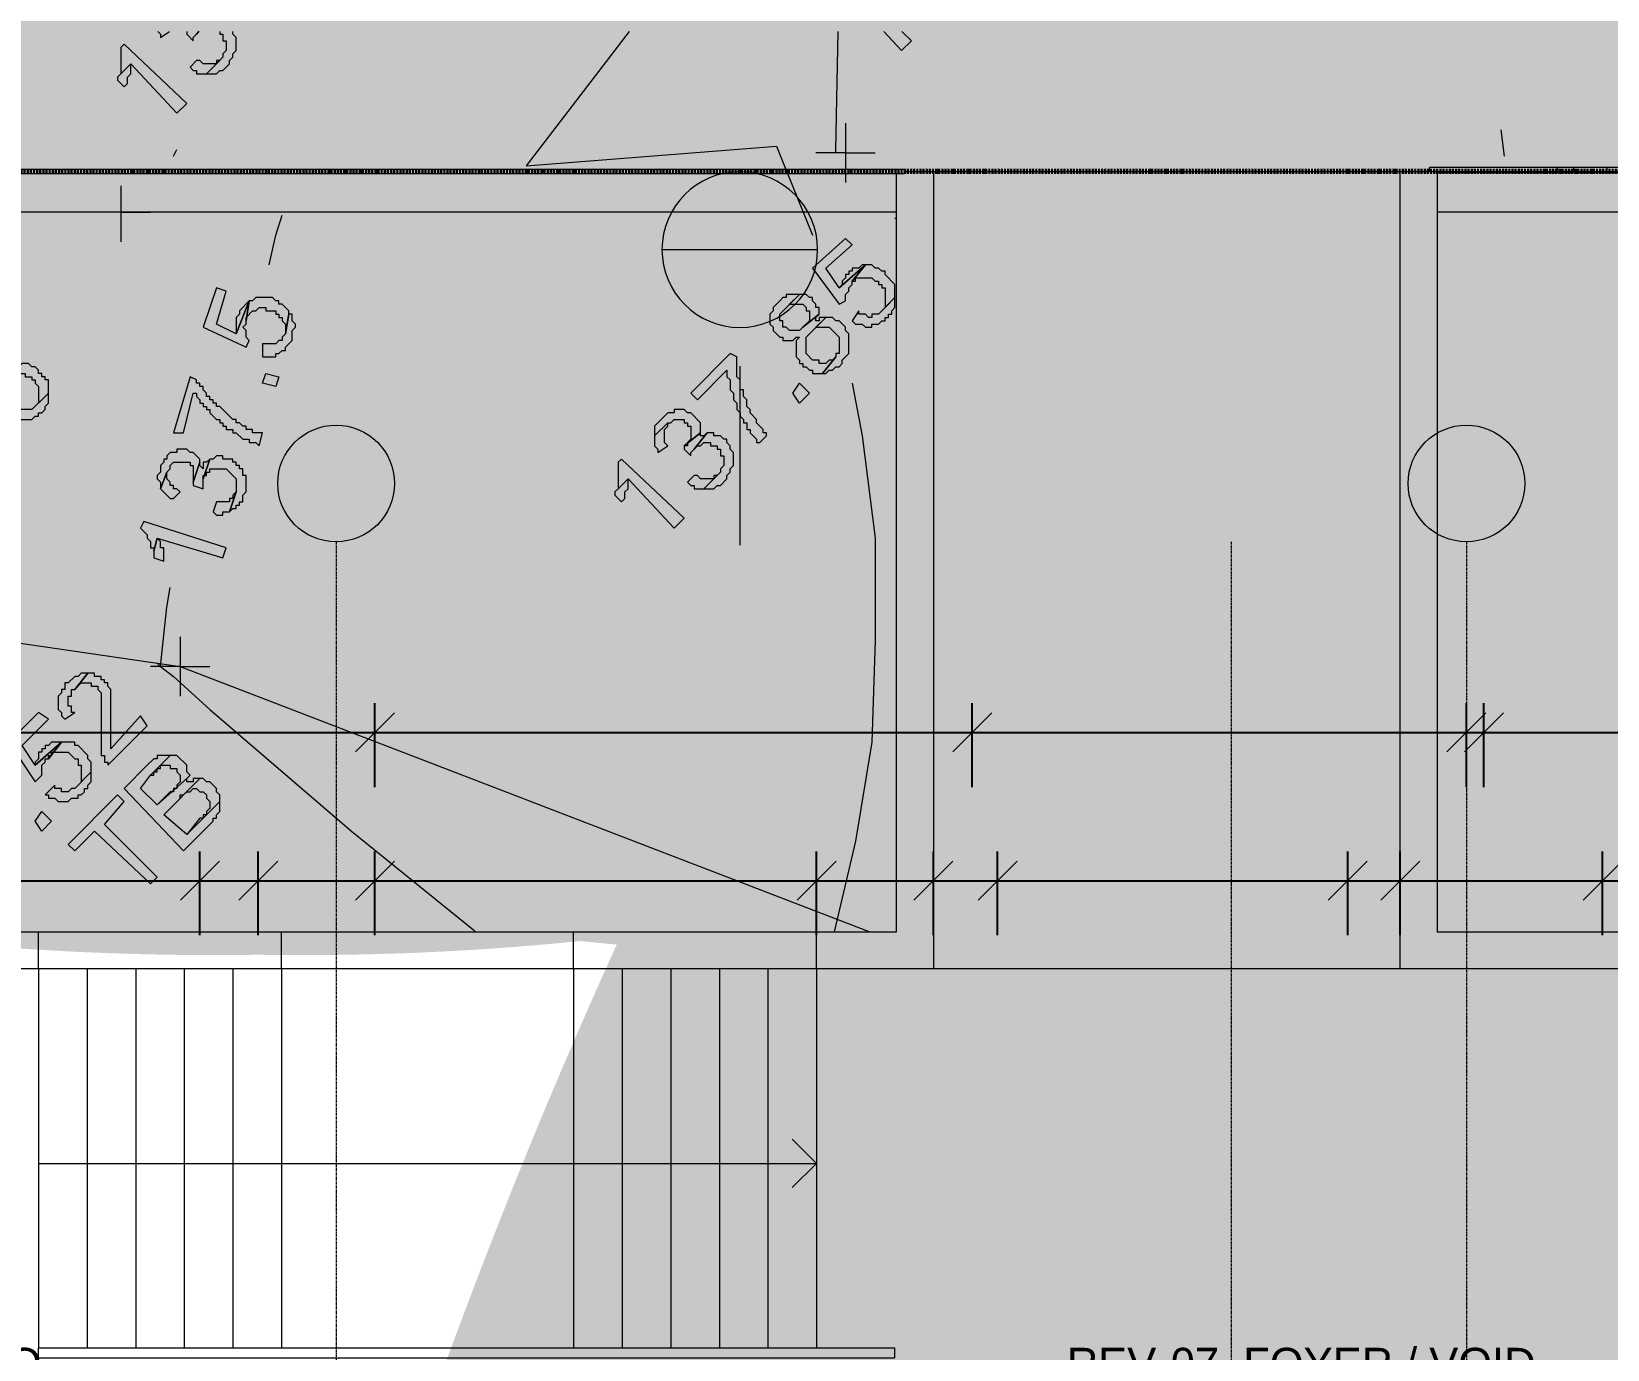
# Model space of a CAD drawing. Header units: millimetres. Extents: x -1971 to 39113, y -25802 to 13528.
# Drawn here: x 15579 to 23679, y 6751 to 13528 of the extents above; entities that cross this region are included whole.
import ezdxf

# ---------------------------------------------------------------- set-up
doc = ezdxf.new("R2010")
doc.units = ezdxf.units.MM
for name, pattern in [('Boundary', [16, 10, -3, 0, -3]), ('Dash - Tight', [4.5, 3, -1.5]), ('Grid Line', [22.225, 12.7, -3.175, 3.175, -3.175])]:
    doc.linetypes.add(name, pattern=pattern)
for name, color, linetype, lineweight in [('2 Hoop survey', 8, 'Continuous', 9), ('A-ANNO-DIMS', 211, 'Continuous', 9), ('A-FLOR', 192, 'Continuous', 18), ('A-FLOR-HRAL', 11, 'Continuous', 9), ('A-WALL', 113, 'Continuous', 18), ('C-BLDG-PADS', 91, 'Continuous', 9), ('C-PROP-LINE', 91, 'Boundary', 70), ('G-ANNO-SYMB', 111, 'Continuous', 9), ('ID_REVISION_MARKUP', 7, 'Continuous', 25), ('S-GRID', 1, 'Continuous', 9), ('S-GRID-IDEN', 1, 'Continuous', 9), ('S-STRS', 31, 'Continuous', 9), ('S-STRS-ANNO', 31, 'Continuous', 9), ('默认', 18, 'Continuous', 9)]:
    doc.layers.add(name, color=color, linetype=linetype, lineweight=lineweight)
doc.styles.add('Avenir_1', font='', dxfattribs={"width": 0.8, "height": 200})
doc.styles.add('ID_SANS', font='Arial.ttf')
doc.styles.get('Avenir_1').set_extended_font_data('Avenir')
doc.dimstyles.new('OJID-2_0mm_Diagonal_Tick', dxfattribs={"dimscale": 304.8, "dimtxt": 282.499429, "dimasz": 0.656168, "dimexe": 0.492126, "dimexo": 0.0625, "dimgap": 0.164042, "dimtad": 1, "dimdsep": 46, "dimtxsty": 'Avenir_1', "dimblk1": 'OBLIQUE', "dimblk2": 'OBLIQUE', "dimsah": 1, "dimcen": 0.09, "dimdle": 0.492126, "dimazin": 3, "dimtfac": 1, "dimtdec": 4, "dimtix": 1, "dimtmove": 0, "dimatfit": 3, "dimtvp": 1, "dimtolj": 1})
doc.dimstyles.new('OJID-2_0mm_Diagonal_Tick_1', dxfattribs={"dimscale": 304.8, "dimtxt": 282.499429, "dimasz": 0.656168, "dimexe": 0.492126, "dimexo": 0.0625, "dimgap": 0.164042, "dimtad": 1, "dimdsep": 46, "dimtxsty": 'Avenir_1', "dimblk1": 'OBLIQUE', "dimblk2": 'OBLIQUE', "dimsah": 1, "dimcen": 0.09, "dimdle": 0.492126, "dimazin": 3, "dimtfac": 1, "dimtdec": 4, "dimtix": 1, "dimtmove": 2, "dimatfit": 3, "dimtvp": 1, "dimtolj": 1})

# ---------------------------------------------------------------- blocks, each defined once
blk = doc.blocks.new('栏杆扶手 - 栏杆扶手-1406236-Ground Floor')
at = {"layer": 'A-FLOR-HRAL'}
for p, q in [((16414, 12817.6), (14800, 12817.6)), ((16414, 12797.6), (16414, 12817.6)), ((16766.4, 12817.6), (16414, 12817.6)), ((16766.4, 12797.6), (16766.4, 12817.6)), ((16794.8, 12817.6), (16766.4, 12817.6)), ((16794.8, 12797.6), (16794.8, 12817.6)), ((17883.1, 12817.6), (16794.8, 12817.6)), ((17883.1, 12797.6), (17883.1, 12817.6)), ((19790.5, 12817.6), (17883.1, 12817.6)), ((19790.5, 12797.6), (19790.5, 12817.6)), ((20064, 12817.6), (19790.5, 12817.6)), ((20064, 12817.6), (20064, 12797.6)), ((14800, 12797.6), (16414, 12797.6)), ((16414, 12797.6), (16766.4, 12797.6)), ((16766.4, 12797.6), (16794.8, 12797.6)), ((16794.8, 12797.6), (17883.1, 12797.6)), ((17883.1, 12797.6), (19790.5, 12797.6)), ((19790.5, 12797.6), (20064, 12797.6))]:
    blk.add_line(p, q, dxfattribs=at)
blk = doc.blocks.new('栏杆扶手 - 栏杆扶手-1406571-Ground Floor')
at = {"layer": 'A-FLOR-HRAL'}
for p, q in [((22764, 12807.6), (22764, 12827.6)), ((23422.5, 12827.6), (22764, 12827.6)), ((22764, 12807.6), (23422.5, 12807.6)), ((23422.5, 12807.6), (23422.5, 12827.6)), ((23505.9, 12827.6), (23422.5, 12827.6)), ((23422.5, 12807.6), (23505.9, 12807.6)), ((23505.9, 12807.6), (23505.9, 12827.6)), ((23677.6, 12827.6), (23505.9, 12827.6)), ((23505.9, 12807.6), (23677.6, 12807.6)), ((23677.6, 12807.6), (23677.6, 12827.6)), ((25425.9, 12827.6), (23677.6, 12827.6)), ((23677.6, 12807.6), (25425.9, 12807.6)), ((25425.9, 12807.6), (25425.9, 12827.6)), ((26464.2, 12827.6), (25425.9, 12827.6)), ((25425.9, 12807.6), (26464.2, 12807.6)), ((26464.2, 12807.6), (26464.2, 12827.6)), ((26631.5, 12827.6), (26464.2, 12827.6)), ((26464.2, 12807.6), (26631.5, 12807.6)), ((26631.5, 12807.6), (26631.5, 12827.6)), ((28487, 12827.6), (26631.5, 12827.6)), ((26631.5, 12807.6), (28487, 12807.6)), ((28487, 12807.6), (28487, 12827.6)), ((29065.4, 12827.6), (28487, 12827.6)), ((28487, 12807.6), (29065.4, 12807.6)), ((29065.4, 12807.6), (29065.4, 12827.6)), ((29239.7, 12827.6), (29065.4, 12827.6)), ((29065.4, 12807.6), (29239.7, 12807.6)), ((29239.7, 12807.6), (29239.7, 12827.6)), ((29676.7, 12827.6), (29239.7, 12827.6)), ((29239.7, 12807.6), (29676.7, 12807.6)), ((29676.7, 12807.6), (29676.7, 12827.6)), ((29885.3, 12827.6), (29676.7, 12827.6)), ((29676.7, 12807.6), (29885.3, 12807.6)), ((30284, 12827.6), (29885.3, 12827.6)), ((29885.3, 12807.6), (30284, 12807.6)), ((30284, 12827.6), (30284, 12807.6))]:
    blk.add_line(p, q, dxfattribs=at)
blk = doc.blocks.new('栏杆扶手 - 栏杆扶手-1513421-Ground Floor')
at = {"layer": 'A-FLOR-HRAL'}
for p, q in [((15614, 6759.2), (15964, 6759.2)), ((15614, 6708.4), (15614, 6759.2)), ((15964, 6759.2), (16864, 6759.2)), ((16864, 6759.2), (16964, 6759.2)), ((16964, 6759.2), (18114, 6759.2)), ((18114, 6759.2), (18214, 6759.2)), ((18214, 6759.2), (19214, 6759.2)), ((19214, 6759.2), (19614, 6759.2)), ((19614, 6759.2), (20014, 6759.2)), ((20014, 6759.2), (20014, 6708.4)), ((15614, 6708.4), (15964, 6708.4)), ((15964, 6708.4), (16864, 6708.4)), ((16864, 6708.4), (16964, 6708.4)), ((16964, 6708.4), (18114, 6708.4)), ((18114, 6708.4), (18214, 6708.4)), ((18214, 6708.4), (19214, 6708.4)), ((19214, 6708.4), (19614, 6708.4)), ((19614, 6708.4), (20014, 6708.4))]:
    blk.add_line(p, q, dxfattribs=at)
blk = doc.blocks.new('2 Hoop survey-1260670-Ground Floor')
at = {"layer": '默认', "color": 9}
for p, q in [((64806.5, 23716.5), (64806.5, 23702.7)), ((68192.9, 23245.5), (68192.9, 23006.5)), ((71579.4, 23076.2), (71562.5, 23211.6)), ((64738.7, 23076.2), (64755.7, 23110)), ((68192.9, 23093.1), (68040.6, 23093.1)), ((68192.9, 23093.1), (68345.3, 23093.1)), ((67894.6, 22986.5), (68023.6, 22669.8)), ((68192.9, 22986.5), (68192.9, 22940.7)), ((71234.1, 22991.5), (78364.1, 22991.5)), ((71234.1, 22991.2), (78364.1, 22978.3)), ((64467.8, 22923.8), (64467.8, 22635.9)), ((68454.1, 22788.3), (61623.2, 22788.3)), ((64467.8, 22788.3), (64315.4, 22788.3)), ((64467.8, 22788.3), (64620.2, 22788.3)), ((78364.1, 22788.3), (71234.1, 22788.3)), ((68454.1, 22754.5), (68446.9, 22754.5)), ((57457.8, 21518.4), (64772.6, 20451.6)), ((64772.6, 20604), (64772.6, 20299.3)), ((64772.6, 20451.6), (64620.2, 20451.6)), ((64772.6, 20451.6), (64925, 20451.6)), ((64772.6, 20451.6), (68316.9, 19087.3))]:
    blk.add_line(p, q, dxfattribs=at)
at = {"layer": '默认', "color": 9, "flags": 128}
for points in [[(64657.2, 23716.5), (64671, 23702.7), (64671, 23685.7), (64717.1, 23716.5)], [(64806.5, 23702.7), (64840.3, 23668.8), (64840.3, 23685.7), (64857.3, 23702.7), (64868.3, 23716.5)], [(64868.3, 23716.5), (64857.3, 23702.7), (64871.1, 23716.5)], [(64975.8, 23716.5), (64975.8, 23702.7), (64992.7, 23702.7), (64992.7, 23668.8), (65009.7, 23668.8), (65009.7, 23618), (64992.7, 23601.1), (64992.7, 23584.1), (64908.1, 23499.5), (64958.9, 23499.5), (64975.8, 23516.4), (64992.7, 23516.4), (65026.6, 23550.3), (65026.6, 23567.2), (65043.5, 23584.1), (65043.5, 23601.1), (65060.5, 23618), (65060.5, 23685.7), (65043.5, 23702.7), (65043.5, 23716.5)], [(67080.3, 23716.5), (66550.5, 23025.4), (67837.4, 23127), (67886.4, 23006.5)], [(68142.1, 23093.1), (68142.1, 23110), (68155.6, 23716.5)], [(68388.9, 23716.5), (68480.8, 23618), (68531.6, 23668.8), (68481.3, 23716.5)], [(65229.8, 22517.4), (65263.6, 22669.8), (65297.5, 22771.4)], [(68226.8, 21907.8), (68277.6, 21636.9), (68345.3, 21112), (68345.3, 20587.1), (68328.4, 20062.2), (68243.7, 19554.2), (68134.8, 19087.3)], [(64671, 20451.6), (64704.9, 20756.4), (64721.8, 20858)], [(64654.1, 20468.6), (64671, 20451.6), (64738.7, 20400.8), (64925, 20231.5), (65653.1, 19605), (66279.6, 19097.1), (66290.9, 19087.3)]]:
    blk.add_lwpolyline(points, dxfattribs=at)
at = {"layer": '默认', "color": 9}
for points in [[(64484.7, 23651.9), (64467.8, 23634.9), (64467.8, 23499.5), (64518.6, 23550.3), (64755.7, 23296.3), (64806.5, 23347.1)], [(64467.8, 23499.5), (64450.9, 23482.5), (64450.9, 23465.6), (64484.7, 23431.8), (64501.7, 23448.7), (64501.7, 23482.5), (64518.6, 23499.5), (64518.6, 23550.3)], [(64857.3, 23567.2), (64823.4, 23533.3), (64840.3, 23516.4), (64857.3, 23516.4), (64857.3, 23499.5), (64908.1, 23499.5), (64975.8, 23567.2), (64958.9, 23567.2), (64958.9, 23550.3), (64891.1, 23550.3), (64874.2, 23567.2)], [(68192.9, 22652.9), (68023.6, 22500.5), (68159.1, 22314.2), (68192.9, 22331.1), (68192.9, 22365), (68209.9, 22381.9), (68209.9, 22398.9), (68226.8, 22415.8), (68226.8, 22432.7), (68294.5, 22517.4), (68159.1, 22398.9), (68091.4, 22500.5), (68226.8, 22619)], [(68209.9, 22466.6), (68192.9, 22466.6), (68192.9, 22449.7), (68176, 22432.7), (68176, 22415.8), (68159.1, 22398.9), (68294.5, 22517.4), (68277.6, 22517.4), (68260.7, 22500.5), (68226.8, 22500.5), (68226.8, 22483.5), (68209.9, 22483.5)], [(68294.5, 22517.4), (68226.8, 22432.7), (68243.7, 22432.7), (68243.7, 22449.7), (68328.4, 22449.7), (68345.3, 22432.7), (68362.3, 22432.7), (68362.3, 22415.8), (68379.2, 22415.8), (68379.2, 22398.9), (68396.1, 22398.9), (68396.1, 22297.3), (68446.9, 22348.1), (68446.9, 22415.8), (68396.1, 22466.6), (68396.1, 22483.5), (68379.2, 22483.5), (68362.3, 22500.5), (68345.3, 22500.5), (68328.4, 22517.4)], [(64958.9, 22398.9), (64891.1, 22195.7), (65111.2, 22094.1), (65128.2, 22128), (65111.2, 22144.9), (65111.2, 22178.8), (65094.3, 22195.7), (65111.2, 22212.6), (65111.2, 22229.5), (65128.2, 22331.1), (65060.5, 22161.8), (64958.9, 22212.6), (65009.7, 22381.9)], [(67854.3, 22331.1), (67820.4, 22297.3), (67820.4, 22280.3), (67803.5, 22263.4), (67803.5, 22212.6), (67820.4, 22195.7), (67820.4, 22178.8), (67854.3, 22144.9), (67871.2, 22144.9), (67871.2, 22128), (67922, 22128), (67939, 22144.9), (67955.9, 22144.9), (67939, 22128), (67939, 22043.3), (67955.9, 22026.4), (67955.9, 22009.4), (67972.8, 22009.4), (67972.8, 21992.5), (67989.8, 21992.5), (68006.7, 21975.6), (68023.6, 21975.6), (68023.6, 21958.6), (68074.4, 21958.6), (68142.1, 22043.3), (68125.2, 22026.4), (68108.3, 22026.4), (68091.4, 22009.4), (68057.5, 22009.4), (68057.5, 22026.4), (68023.6, 22026.4), (67989.8, 22060.2), (67989.8, 22144.9), (68091.4, 22246.5), (68057.5, 22246.5), (68057.5, 22229.5), (68040.6, 22229.5), (68040.6, 22246.5), (68057.5, 22263.4), (67972.8, 22195.7), (67955.9, 22178.8), (67905.1, 22178.8), (67888.2, 22195.7), (67871.2, 22195.7), (67871.2, 22229.5), (67854.3, 22229.5), (67854.3, 22263.4), (67955.9, 22365), (67888.2, 22365), (67888.2, 22348.1), (67871.2, 22348.1)], [(67955.9, 22365), (67905.1, 22314.2), (67972.8, 22314.2), (67989.8, 22297.3), (67989.8, 22280.3), (68006.7, 22280.3), (68006.7, 22229.5), (67972.8, 22195.7), (68057.5, 22263.4), (68057.5, 22297.3), (68040.6, 22297.3), (68040.6, 22314.2), (68023.6, 22331.1), (68023.6, 22348.1), (68006.7, 22348.1), (67989.8, 22365)], [(65060.5, 22246.5), (65060.5, 22161.8), (65128.2, 22331.1), (65077.4, 22280.3), (65077.4, 22263.4)], [(65128.2, 22331.1), (65111.2, 22229.5), (65111.2, 22246.5), (65145.1, 22280.3), (65162, 22280.3), (65179, 22297.3), (65212.8, 22297.3), (65212.8, 22280.3), (65263.6, 22280.3), (65263.6, 22263.4), (65280.6, 22263.4), (65280.6, 22246.5), (65297.5, 22246.5), (65297.5, 22229.5), (65314.4, 22212.6), (65314.4, 22161.8), (65331.4, 22263.4), (65331.4, 22280.3), (65297.5, 22314.2), (65280.6, 22314.2), (65280.6, 22331.1), (65263.6, 22331.1), (65246.7, 22348.1), (65162, 22348.1), (65145.1, 22331.1)], [(68260.7, 22280.3), (68226.8, 22229.5), (68243.7, 22212.6), (68277.6, 22212.6), (68294.5, 22195.7), (68328.4, 22195.7), (68328.4, 22212.6), (68362.3, 22212.6), (68379.2, 22229.5), (68396.1, 22229.5), (68396.1, 22246.5), (68413.1, 22246.5), (68413.1, 22263.4), (68430, 22263.4), (68430, 22280.3), (68446.9, 22297.3), (68446.9, 22348.1), (68362.3, 22263.4), (68328.4, 22263.4), (68328.4, 22246.5), (68311.5, 22246.5), (68294.5, 22263.4), (68260.7, 22263.4)], [(65195.9, 22111), (65195.9, 22043.3), (65263.6, 22043.3), (65263.6, 22060.2), (65280.6, 22060.2), (65297.5, 22077.2), (65314.4, 22077.2), (65314.4, 22094.1), (65348.3, 22128), (65348.3, 22178.8), (65365.2, 22195.7), (65365.2, 22212.6), (65348.3, 22229.5), (65348.3, 22263.4), (65331.4, 22263.4), (65314.4, 22161.8), (65297.5, 22144.9), (65297.5, 22128), (65280.6, 22128), (65263.6, 22111)], [(68091.4, 22246.5), (68040.6, 22195.7), (68108.3, 22195.7), (68159.1, 22144.9), (68159.1, 22060.2), (68142.1, 22060.2), (68142.1, 22043.3), (68074.4, 21958.6), (68091.4, 21958.6), (68108.3, 21975.6), (68125.2, 21975.6), (68142.1, 21992.5), (68159.1, 21992.5), (68176, 22009.4), (68176, 22026.4), (68209.9, 22060.2), (68209.9, 22161.8), (68192.9, 22178.8), (68192.9, 22195.7), (68159.1, 22229.5), (68142.1, 22229.5), (68125.2, 22246.5)], [(67600.3, 22060.2), (67397.1, 21857), (67431, 21823.2), (67583.4, 21975.6), (67583.4, 21941.7), (67600.3, 21924.8), (67600.3, 21874), (67617.2, 21857), (67617.2, 21823.2), (67634.2, 21806.2), (67634.2, 21772.4), (67651.1, 21755.4), (67651.1, 21738.5), (67668, 21721.6), (67668, 21704.6), (67685, 21704.6), (67685, 21670.8), (67701.9, 21670.8), (67701.9, 21653.8), (67735.8, 21620), (67735.8, 21603.1), (67752.7, 21603.1), (67786.6, 21636.9), (67786.6, 21653.8), (67769.6, 21653.8), (67769.6, 21670.8), (67735.8, 21704.6), (67735.8, 21721.6), (67701.9, 21755.4), (67701.9, 21772.4), (67685, 21789.3), (67685, 21823.2), (67668, 21840.1), (67668, 21874), (67651.1, 21874), (67651.1, 21924.8), (67634.2, 21941.7), (67634.2, 22043.3)], [(63959.8, 22009.4), (63892.1, 21941.7), (63909, 21941.7), (63909, 21958.6), (63976.8, 21958.6), (63976.8, 21941.7), (64010.6, 21941.7), (64010.6, 21924.8), (64027.6, 21924.8), (64027.6, 21907.8), (64044.5, 21890.9), (64044.5, 21806.2), (64095.3, 21857), (64095.3, 21924.8), (64078.4, 21924.8), (64078.4, 21941.7), (64061.4, 21941.7), (64061.4, 21958.6), (64044.5, 21958.6), (64044.5, 21975.6), (64027.6, 21992.5), (64010.6, 21992.5), (63993.7, 22009.4)], [(65263.6, 21890.9), (65195.9, 21907.8), (65212.8, 21958.6), (65280.6, 21941.7)], [(64823.4, 21941.7), (64738.7, 21653.8), (64789.5, 21653.8), (64840.3, 21857), (64857.3, 21857), (64857.3, 21840.1), (64874.2, 21823.2), (64874.2, 21806.2), (64891.1, 21806.2), (64891.1, 21789.3), (64908.1, 21789.3), (64908.1, 21772.4), (64925, 21772.4), (64925, 21755.4), (64958.9, 21721.6), (64975.8, 21721.6), (64975.8, 21704.6), (64992.7, 21704.6), (64992.7, 21687.7), (65009.7, 21687.7), (65009.7, 21670.8), (65043.5, 21670.8), (65043.5, 21653.8), (65060.5, 21653.8), (65094.3, 21620), (65128.2, 21620), (65128.2, 21603.1), (65162, 21603.1), (65179, 21586.1), (65195.9, 21653.8), (65145.1, 21653.8), (65145.1, 21670.8), (65111.2, 21670.8), (65111.2, 21687.7), (65094.3, 21687.7), (65077.4, 21704.6), (65060.5, 21704.6), (65060.5, 21721.6), (65043.5, 21721.6), (64975.8, 21789.3), (64958.9, 21789.3), (64958.9, 21806.2), (64941.9, 21806.2), (64941.9, 21823.2), (64925, 21823.2), (64925, 21840.1), (64908.1, 21840.1), (64908.1, 21857), (64891.1, 21874), (64891.1, 21890.9), (64874.2, 21890.9), (64874.2, 21907.8), (64857.3, 21907.8), (64857.3, 21924.8)], [(67955.9, 21806.2), (67922, 21857), (67955.9, 21907.8), (68006.7, 21857)], [(67244.7, 21721.6), (67210.9, 21687.7), (67210.9, 21636.9), (67278.6, 21704.6), (67295.5, 21704.6), (67312.5, 21721.6), (67363.3, 21721.6), (67363.3, 21704.6), (67380.2, 21704.6), (67380.2, 21687.7), (67397.1, 21687.7), (67397.1, 21620), (67380.2, 21603.1), (67380.2, 21586.1), (67363.3, 21586.1), (67447.9, 21653.8), (67447.9, 21704.6), (67397.1, 21755.4), (67380.2, 21755.4), (67363.3, 21772.4), (67312.5, 21772.4), (67312.5, 21755.4), (67278.6, 21755.4)], [(67210.9, 21636.9), (67210.9, 21586.1), (67227.8, 21569.2), (67227.8, 21552.3), (67278.6, 21586.1), (67261.7, 21603.1), (67261.7, 21670.8), (67278.6, 21687.7), (67278.6, 21704.6)], [(67363.3, 21569.2), (67397.1, 21535.3), (67397.1, 21552.3), (67414.1, 21569.2), (67481.8, 21653.8), (67464.9, 21636.9), (67447.9, 21636.9), (67447.9, 21653.8), (67363.3, 21586.1)], [(67481.8, 21653.8), (67414.1, 21569.2), (67431, 21586.1), (67447.9, 21586.1), (67464.9, 21603.1), (67498.7, 21603.1), (67498.7, 21586.1), (67532.6, 21586.1), (67532.6, 21569.2), (67549.5, 21569.2), (67549.5, 21535.3), (67566.4, 21535.3), (67566.4, 21484.5), (67549.5, 21467.6), (67549.5, 21450.7), (67464.9, 21366), (67515.6, 21366), (67532.6, 21382.9), (67549.5, 21382.9), (67583.4, 21416.8), (67583.4, 21433.7), (67600.3, 21450.7), (67600.3, 21467.6), (67617.2, 21484.5), (67617.2, 21552.3), (67600.3, 21569.2), (67600.3, 21586.1), (67583.4, 21603.1), (67583.4, 21620), (67566.4, 21620), (67549.5, 21636.9), (67515.6, 21636.9), (67515.6, 21653.8)], [(64671, 21467.6), (64671, 21450.7), (64654.1, 21433.7), (64654.1, 21416.8), (64671, 21399.9), (64671, 21366), (64704.9, 21450.7), (64721.8, 21467.6), (64721.8, 21484.5), (64738.7, 21501.5), (64823.4, 21501.5), (64823.4, 21484.5), (64840.3, 21484.5), (64840.3, 21399.9), (64874.2, 21501.5), (64874.2, 21518.4), (64840.3, 21552.3), (64823.4, 21552.3), (64806.5, 21569.2), (64755.7, 21569.2), (64755.7, 21552.3), (64721.8, 21552.3), (64704.9, 21535.3), (64704.9, 21518.4), (64687.9, 21518.4), (64687.9, 21501.5), (64671, 21484.5)], [(64840.3, 21382.9), (64891.1, 21366), (64891.1, 21416.8), (64925, 21518.4), (64908.1, 21501.5), (64891.1, 21501.5), (64891.1, 21467.6), (64874.2, 21484.5), (64874.2, 21501.5), (64840.3, 21399.9)], [(64925, 21518.4), (64891.1, 21416.8), (64891.1, 21433.7), (64908.1, 21433.7), (64908.1, 21450.7), (64925, 21450.7), (64925, 21467.6), (65009.7, 21467.6), (65060.5, 21416.8), (65060.5, 21349.1), (65026.6, 21247.5), (65043.5, 21264.4), (65060.5, 21264.4), (65060.5, 21281.3), (65077.4, 21281.3), (65077.4, 21298.3), (65094.3, 21298.3), (65094.3, 21332.1), (65111.2, 21349.1), (65111.2, 21433.7), (65094.3, 21433.7), (65094.3, 21467.6), (65077.4, 21467.6), (65077.4, 21484.5), (65060.5, 21484.5), (65060.5, 21501.5), (65043.5, 21501.5), (65043.5, 21518.4), (64992.7, 21518.4), (64992.7, 21535.3), (64958.9, 21535.3), (64941.9, 21518.4)], [(67041.5, 21518.4), (67024.6, 21501.5), (67024.6, 21366), (67075.4, 21416.8), (67312.5, 21162.8), (67363.3, 21213.6)], [(64671, 21366), (64721.8, 21315.2), (64738.7, 21315.2), (64772.6, 21349.1), (64755.7, 21366), (64738.7, 21366), (64738.7, 21382.9), (64721.8, 21382.9), (64721.8, 21399.9), (64704.9, 21416.8), (64704.9, 21450.7)], [(67024.6, 21366), (67007.7, 21349.1), (67007.7, 21332.1), (67041.5, 21298.3), (67058.5, 21315.2), (67058.5, 21349.1), (67075.4, 21366), (67075.4, 21416.8)], [(67414.1, 21433.7), (67380.2, 21399.9), (67397.1, 21382.9), (67414.1, 21382.9), (67414.1, 21366), (67464.9, 21366), (67532.6, 21433.7), (67515.6, 21433.7), (67515.6, 21416.8), (67447.9, 21416.8), (67431, 21433.7)], [(64958.9, 21298.3), (64941.9, 21247.5), (64958.9, 21230.5), (64992.7, 21230.5), (64992.7, 21247.5), (65026.6, 21247.5), (65060.5, 21349.1), (65043.5, 21332.1), (65043.5, 21315.2), (65026.6, 21315.2), (65026.6, 21298.3)], [(64586.3, 21196.7), (64569.4, 21162.8), (64603.3, 21128.9), (64603.3, 21112), (64620.2, 21095.1), (64620.2, 21061.2), (64637.1, 21061.2), (64637.1, 21044.3), (64654.1, 21112), (64992.7, 21010.4), (65009.7, 21061.2)], [(64637.1, 21044.3), (64637.1, 21010.4), (64687.9, 20993.5), (64687.9, 21061.2), (64671, 21061.2), (64671, 21095.1), (64654.1, 21112)], [(64196.9, 20367), (64180, 20367), (64180, 20333.1), (64163, 20333.1), (64163, 20316.2), (64146.1, 20299.3), (64146.1, 20231.5), (64163, 20214.6), (64163, 20197.7), (64180, 20180.7), (64230.8, 20214.6), (64213.8, 20214.6), (64213.8, 20248.5), (64196.9, 20248.5), (64196.9, 20299.3), (64213.8, 20299.3), (64213.8, 20333.1), (64230.8, 20333.1), (64298.5, 20417.8), (64264.6, 20417.8), (64247.7, 20400.8), (64230.8, 20400.8)], [(64298.5, 20417.8), (64230.8, 20333.1), (64264.6, 20367), (64315.4, 20367), (64315.4, 20350.1), (64349.3, 20350.1), (64349.3, 20333.1), (64366.2, 20316.2), (64366.2, 19994.5), (64383.2, 19994.5), (64383.2, 19960.6), (64400.1, 19960.6), (64400.1, 19943.7), (64603.3, 20146.9), (64569.4, 20197.7), (64417, 20028.3), (64417, 20333.1), (64400.1, 20350.1), (64400.1, 20367), (64383.2, 20367), (64383.2, 20383.9), (64366.2, 20383.9), (64366.2, 20400.8), (64332.4, 20400.8), (64332.4, 20417.8)], [(64044.5, 20214.6), (63892.1, 20062.2), (64027.6, 19859), (64061.4, 19892.9), (64061.4, 19943.7), (64078.4, 19960.6), (64078.4, 19977.5), (64095.3, 19977.5), (64163, 20062.2), (64027.6, 19943.7), (63959.8, 20045.3), (64095.3, 20180.7)], [(64078.4, 20028.3), (64061.4, 20028.3), (64061.4, 20011.4), (64044.5, 20011.4), (64044.5, 19977.5), (64027.6, 19960.6), (64027.6, 19943.7), (64163, 20062.2), (64112.2, 20062.2), (64095.3, 20045.3), (64078.4, 20045.3)], [(64163, 20062.2), (64095.3, 19977.5), (64095.3, 19994.5), (64112.2, 19994.5), (64112.2, 20011.4), (64196.9, 20011.4), (64230.8, 19977.5), (64247.7, 19977.5), (64247.7, 19943.7), (64264.6, 19943.7), (64264.6, 19859), (64315.4, 19909.8), (64315.4, 19960.6), (64298.5, 19977.5), (64298.5, 19994.5), (64247.7, 20045.3), (64230.8, 20045.3), (64230.8, 20062.2)], [(64603.3, 19943.7), (64484.7, 19825.1), (64789.5, 19503.4), (64941.9, 19655.8), (64941.9, 19672.8), (64958.9, 19672.8), (64958.9, 19689.7), (64975.8, 19706.6), (64975.8, 19757.4), (64806.5, 19588.1), (64687.9, 19689.7), (64874.2, 19875.9), (64840.3, 19875.9), (64840.3, 19859), (64806.5, 19859), (64806.5, 19875.9), (64654.1, 19740.5), (64569.4, 19825.1), (64620.2, 19892.9), (64721.8, 19994.5), (64654.1, 19994.5), (64654.1, 19977.5), (64637.1, 19977.5)], [(64721.8, 19994.5), (64620.2, 19892.9), (64637.1, 19892.9), (64637.1, 19909.8), (64654.1, 19909.8), (64654.1, 19926.7), (64671, 19926.7), (64671, 19943.7), (64721.8, 19943.7), (64721.8, 19926.7), (64755.7, 19926.7), (64755.7, 19909.8), (64772.6, 19892.9), (64772.6, 19859), (64755.7, 19842.1), (64755.7, 19825.1), (64738.7, 19825.1), (64738.7, 19808.2), (64721.8, 19808.2), (64654.1, 19740.5), (64806.5, 19875.9), (64823.4, 19892.9), (64806.5, 19909.8), (64806.5, 19943.7), (64755.7, 19994.5)], [(64129.2, 19842.1), (64078.4, 19791.3), (64095.3, 19791.3), (64095.3, 19774.4), (64129.2, 19774.4), (64146.1, 19757.4), (64196.9, 19757.4), (64213.8, 19774.4), (64247.7, 19774.4), (64247.7, 19791.3), (64264.6, 19791.3), (64281.6, 19808.2), (64281.6, 19825.1), (64298.5, 19825.1), (64298.5, 19842.1), (64315.4, 19859), (64315.4, 19909.8), (64230.8, 19825.1), (64213.8, 19825.1), (64196.9, 19808.2), (64163, 19808.2), (64163, 19825.1), (64129.2, 19825.1)], [(64874.2, 19875.9), (64772.6, 19774.4), (64772.6, 19791.3), (64789.5, 19791.3), (64806.5, 19808.2), (64823.4, 19808.2), (64840.3, 19825.1), (64857.3, 19825.1), (64874.2, 19808.2), (64891.1, 19808.2), (64908.1, 19791.3), (64908.1, 19774.4), (64925, 19757.4), (64925, 19723.6), (64908.1, 19706.6), (64908.1, 19689.7), (64891.1, 19689.7), (64891.1, 19672.8), (64874.2, 19672.8), (64806.5, 19588.1), (64975.8, 19757.4), (64975.8, 19791.3), (64958.9, 19808.2), (64958.9, 19825.1), (64925, 19859), (64908.1, 19859), (64891.1, 19875.9)], [(64450.9, 19791.3), (64196.9, 19537.3), (64230.8, 19503.4), (64332.4, 19605), (64620.2, 19334.1), (64654.1, 19368), (64383.2, 19638.9), (64484.7, 19757.4)], [(64061.4, 19605), (64027.6, 19655.8), (64061.4, 19706.6), (64112.2, 19655.8)]]:
    blk.add_lwpolyline(points, close=True, dxfattribs=at)
blk.add_lwpolyline([(63909, 21721.6), (64010.6, 21721.6), (64027.6, 21738.5), (64044.5, 21738.5), (64044.5, 21755.4), (64061.4, 21755.4), (64078.4, 21772.4), (64078.4, 21789.3), (64095.3, 21806.2), (64095.3, 21857), (64010.6, 21772.4), (63926, 21772.4)], dxfattribs=at)
blk = doc.blocks.new('Family - ___-1140397-Ground Floor')
at = {"layer": 'C-PROP-LINE'}
blk.add_line((39038, 12807.6), (-1970.5, 12807.6), dxfattribs=at)
blk = doc.blocks.new('轴网 - Annotation - Grid Head _Circle 6mm_-283740-Ground Floor')
at = {"layer": 'S-GRID-IDEN'}
blk.add_circle((0, 0), 3, dxfattribs=at)
blk = doc.blocks.new('_Oblique')
at = {"color": 0, "linetype": 'ByBlock', "lineweight": -2}
blk.add_line((-0.5, -0.5), (0.5, 0.5), dxfattribs=at)
blk = doc.blocks.new('剖面 - Filled-602395-Ground Floor')
at = {"layer": 'G-ANNO-SYMB'}
h = blk.add_hatch(color=256, dxfattribs=at)
edge = h.paths.add_edge_path()
edge.add_line((-12, 0), (-6.01, 5.99))
edge.add_line((-6.01, 5.99), (-6.01, 4))
edge.add_arc((-6, 0), 4, 90.14527, 180)
edge.add_line((-10, 0), (-12, 0))
h = blk.add_hatch(color=256, dxfattribs=at)
edge = h.paths.add_edge_path()
edge.add_line((0, 0), (-2.02, 0))
edge.add_arc((-6.02, 0), 4, 0, 89.85473)
edge.add_line((-6.01, 4), (-6.01, 6.01))
edge.add_line((-6.01, 6.01), (0, 0))
for start, end in [(360, 180), (180, 360)]:
    blk.add_arc((-6, 0), 4, start, end, dxfattribs=at)

msp = doc.modelspace()

# ---------------------------------------------------------------- linework, layer by layer
at = {"layer": 'A-FLOR'}
for p, q in [((20214.04, 12807.609), (22614.04, 12807.609)), ((22614.04, 8708.364), (20214.04, 8708.364))]:
    msp.add_line(p, q, dxfattribs=at)
at = {"layer": 'A-WALL'}
for p, q in [((20064.04, 12807.609), (20214.04, 12807.609)), ((20214.04, 12807.609), (20214.04, 8708.364)), ((22614.04, 8708.364), (22614.04, 12807.609)), ((22614.04, 12807.609), (22764.04, 12807.609)), ((22804.04, 12807.609), (22804.04, 8898.364)), ((20024.04, 8898.364), (20024.04, 12797.609)), ((12484.04, 8898.364), (20024.04, 8898.364)), ((15614.04, 8708.364), (15614.04, 8898.364)), ((16864.04, 8708.364), (16864.04, 8898.364)), ((18364.04, 8708.364), (18364.04, 8898.364)), ((19614.04, 8708.364), (19614.04, 8898.364)), ((22804.04, 8898.364), (24714.04, 8898.364)), ((18364.04, 8708.364), (12484.04, 8708.364)), ((20214.04, 8708.364), (18369.248, 8708.364)), ((24714.04, 8708.364), (22614.04, 8708.364))]:
    msp.add_line(p, q, dxfattribs=at)
at = {"layer": 'C-BLDG-PADS'}
msp.add_line((19614.04, 8708.364), (19614.04, 6759.164), dxfattribs=at)
at = {"layer": 'G-ANNO-SYMB'}
for p, q in [((18819.213, 12406.164), (19619.213, 12406.164)), ((19219.213, 11806.164), (19219.213, 10886.065))]:
    msp.add_line(p, q, dxfattribs=at)
at = {"layer": 'S-GRID', "linetype": 'Grid Line'}
for p, q in [((17144.04, 10903.84), (17144.04, -9321.465)), ((21744.04, 10903.84), (21744.04, -9321.465)), ((22954.04, 10903.84), (22954.04, 163.694))]:
    msp.add_line(p, q, dxfattribs=at)
at = {"layer": 'S-STRS'}
for p, q in [((15614.04, 8708.364), (15614.04, 6759.164)), ((15864.04, 8708.364), (15864.04, 6759.164)), ((16114.04, 8708.364), (16114.04, 6759.164)), ((16364.04, 8708.364), (16364.04, 6759.164)), ((16614.04, 8708.364), (16614.04, 6759.164)), ((16864.04, 8708.364), (16864.04, 6759.164)), ((18364.04, 8708.364), (18369.248, 8708.364)), ((18364.04, 8708.364), (18364.04, 6759.164)), ((18614.04, 8708.364), (18614.04, 6759.164)), ((18864.04, 8708.364), (18864.04, 6759.164)), ((19114.04, 8708.364), (19114.04, 6759.164)), ((19364.04, 8708.364), (19364.04, 6759.164)), ((19614.04, 8708.364), (19614.04, 6759.164))]:
    msp.add_line(p, q, dxfattribs=at)
at = {"layer": 'S-STRS', "linetype": 'Dash - Tight'}
for p, q in [((15614.04, 8708.364), (15614.04, 6759.164)), ((15864.04, 8708.364), (15864.04, 6759.164)), ((16114.04, 8708.364), (16114.04, 6759.164)), ((16364.04, 8708.364), (16364.04, 6759.164)), ((16614.04, 8708.364), (16614.04, 6759.164)), ((16864.04, 8708.364), (16864.04, 6759.164)), ((18364.04, 8708.364), (18364.04, 6759.164)), ((18614.04, 8708.364), (18614.04, 6759.164)), ((18864.04, 8708.364), (18864.04, 6759.164)), ((19114.04, 8708.364), (19114.04, 6759.164)), ((19364.04, 8708.364), (19364.04, 6759.164))]:
    msp.add_line(p, q, dxfattribs=at)
at = {"layer": 'S-STRS-ANNO'}
for p, q in [((19614.04, 7708.364), (19489.04, 7833.364)), ((15614.04, 7708.364), (15864.04, 7708.364)), ((15864.04, 7708.364), (16114.04, 7708.364)), ((16114.04, 7708.364), (16364.04, 7708.364)), ((16364.04, 7708.364), (16614.04, 7708.364)), ((16614.04, 7708.364), (16864.04, 7708.364)), ((16864.04, 7708.364), (17114.04, 7708.364)), ((17114.04, 7708.364), (18114.04, 7708.364)), ((18114.04, 7708.364), (18364.04, 7708.364)), ((18364.04, 7708.364), (18614.04, 7708.364)), ((18614.04, 7708.364), (18864.04, 7708.364)), ((18864.04, 7708.364), (19114.04, 7708.364)), ((19114.04, 7708.364), (19364.04, 7708.364)), ((19364.04, 7708.364), (19614.04, 7708.364)), ((19614.04, 7708.364), (19489.04, 7583.364))]:
    msp.add_line(p, q, dxfattribs=at)

# ---------------------------------------------------------------- block references
at = {"layer": '2 Hoop survey', "color": 9}
msp.add_blockref('2 Hoop survey-1260670-Ground Floor', (-48430.024, -10188.937), dxfattribs=at)
at = {"layer": 'A-FLOR-HRAL'}
for name in ['栏杆扶手 - 栏杆扶手-1406236-Ground Floor', '栏杆扶手 - 栏杆扶手-1406571-Ground Floor', '栏杆扶手 - 栏杆扶手-1513421-Ground Floor']:
    msp.add_blockref(name, (0, 0), dxfattribs=at)
at = {"layer": 'C-PROP-LINE'}
msp.add_blockref('Family - ___-1140397-Ground Floor', (0, 0), dxfattribs=at)
at = {"layer": 'G-ANNO-SYMB', "xscale": 99.99999999999993, "yscale": 99.99999999999993, "zscale": 99.99999999999993, "rotation": 269.9999999999996}
msp.add_blockref('剖面 - Filled-602395-Ground Floor', (19219.213, 11806.164), dxfattribs=at)
at = {"layer": 'S-GRID-IDEN', "xscale": 99.99999999999993, "yscale": 99.99999999999993, "zscale": 99.99999999999993, "rotation": 180}
for p in [(17144.04, 11203.84), (22954.04, 11203.84)]:
    msp.add_blockref('轴网 - Annotation - Grid Head _Circle 6mm_-283740-Ground Floor', p, dxfattribs=at)

# ---------------------------------------------------------------- texts
at = {"layer": 'ID_REVISION_MARKUP', "style": 'ID_SANS'}
for s, p in [('REV-06  LIVING / ALFRESCO', (12600, 6600)), ('REV-07  FOYER / VOID', (20900, 6600))]:
    msp.add_text(s, height=160, dxfattribs=at).set_placement(p)

# ---------------------------------------------------------------- dimensions: what is measured, and where the dimension line sits
at = {"layer": 'A-ANNO-DIMS'}
msp.add_linear_dim(base=(37484.04, 10523.814), p1=(10134.04, 10223.814), p2=(37484.04, 10223.814), location=(24313.578, 10734.647), dimstyle='OJID-2_0mm_Diagonal_Tick_1', override={"dimfxl": 27350}, dxfattribs=at).render()
for base, p1, p2, text, override in [((17344.04, 9923.814), (10334.04, 9623.814), (17344.04, 9623.814), '<>\\XLIVING ROOM', {"dimfxl": 7010}), ((20414.24, 9923.814), (17344.04, 9623.814), (20414.24, 9623.814), '<>\\XSTAIR', {"dimfxl": 3070.2}), ((22954.04, 9923.814), (20414.24, 9623.814), (22954.04, 9623.814), '<>\\XENTRANCE', {"dimfxl": 2539.8}), ((26554.04, 9923.814), (23044.04, 9623.814), (26554.04, 9623.814), '<>\\XHOME OFFICE', {"dimfxl": 3510})]:
    msp.add_linear_dim(base=base, p1=p1, p2=p2, text=text, dimstyle='OJID-2_0mm_Diagonal_Tick', override=override, dxfattribs=at).render()
for base, p1, p2, override in [((23044.04, 9923.814), (22954.04, 9623.814), (23044.04, 9623.814), {"dimfxl": 90}), ((16444.04, 9161.699), (13444.04, 8861.699), (16444.04, 8861.699), {"dimfxl": 3000}), ((16744.04, 9161.699), (16444.04, 8861.699), (16744.04, 8861.699), {"dimfxl": 300}), ((17344.04, 9161.699), (16744.04, 8861.699), (17344.04, 8861.699), {"dimfxl": 600}), ((19614.04, 9161.699), (17344.04, 8861.699), (19614.04, 8861.699), {"dimfxl": 2270}), ((20214.04, 9161.699), (19614.04, 8861.699), (20214.04, 8861.699), {"dimfxl": 600}), ((20544.04, 9161.699), (20214.04, 8861.699), (20544.04, 8861.699), {"dimfxl": 330}), ((22344.04, 9161.699), (20544.04, 8861.699), (22344.04, 8861.699), {"dimfxl": 1800}), ((22614.04, 9161.699), (22344.04, 8861.699), (22614.04, 8861.699), {"dimfxl": 270}), ((23654.04, 9161.699), (22614.04, 8861.699), (23654.04, 8861.699), {"dimfxl": 1040}), ((25454.04, 9161.699), (23654.04, 8861.699), (25454.04, 8861.699), {"dimfxl": 1800})]:
    msp.add_linear_dim(base=base, p1=p1, p2=p2, dimstyle='OJID-2_0mm_Diagonal_Tick', override=override, dxfattribs=at).render()

doc.saveas('drawing.dxf')
